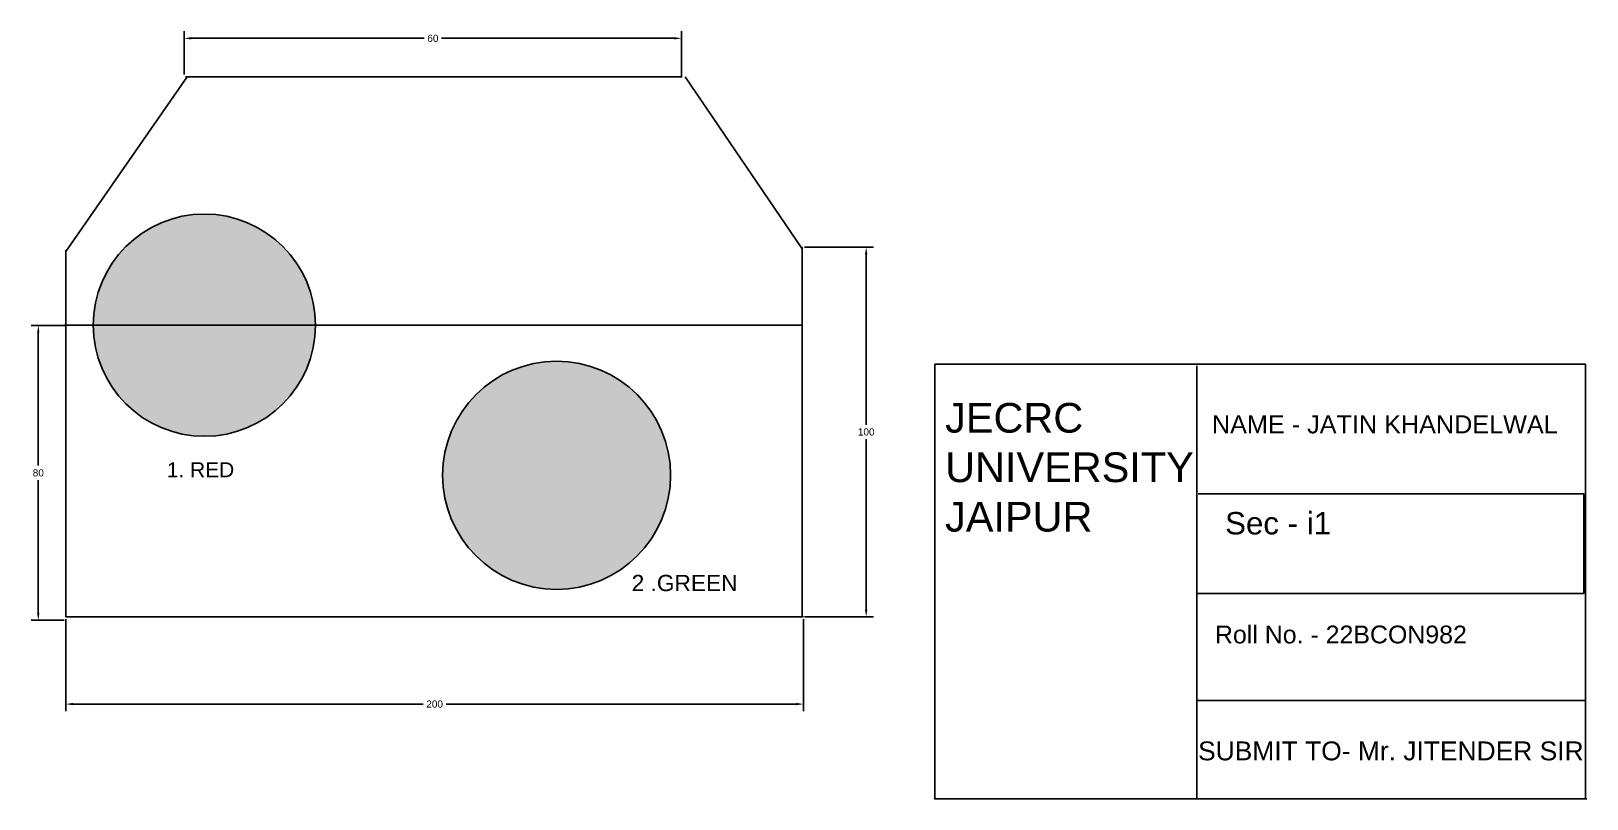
# Model space of a CAD drawing. Header units: millimetres. Extents: x -392030 to 4818, y -354378 to 2178.
# Drawn here: x 1690 to 4818, y 635 to 2178 of the extents above; entities outside this region: 1.
import ezdxf

# ---------------------------------------------------------------- set-up
doc = ezdxf.new("R2010")
doc.units = ezdxf.units.MM
doc.styles.get("Standard").update_dxf_attribs({"font": 'arial.ttf'})
doc.dimstyles.get("Standard").update_dxf_attribs({"dimscale": 80, "dimtxt": 0.18, "dimasz": 0.18, "dimexe": 0.18, "dimexo": 0.0625, "dimgap": 0.09, "dimtad": 0, "dimtih": 1, "dimtoh": 1, "dimdec": 4, "dimzin": 0, "dimdsep": 46, "dimtxsty": 'Standard', "dimcen": 0.09, "dimadec": 3, "dimazin": 0, "dimtfac": 1, "dimtdec": 4, "dimtofl": 0, "dimtmove": 0, "dimatfit": 3, "dimfxl": 1, "dimtolj": 1, "dimtzin": 0, "dimarcsym": 0})

# ---------------------------------------------------------------- blocks, each defined once
blk = doc.blocks.new('*D1')
at = {"color": 0, "lineweight": -2, "transparency": 16777216}
for p, q in [((1760.1, 996.3), (1760.1, 811.4)), ((3243.1, 996.3), (3243.1, 811.4)), ((1774.5, 825.8), (2478.4, 825.8)), ((3228.7, 825.8), (2524.8, 825.8))]:
    blk.add_line(p, q, dxfattribs=at)
at = {"color": 0, "transparency": 16777216}
for points in [[(1774.5, 828.2), (1774.5, 823.4), (1760.1, 825.8)], [(3228.7, 828.2), (3228.7, 823.4), (3243.1, 825.8)]]:
    blk.add_solid(points, dxfattribs=at)
at = {"layer": 'Defpoints', "color": 0, "transparency": 16777216}
for p in [(1760.1, 1001.3), (3243.1, 1001.3), (1760.1, 825.8)]:
    blk.add_point(p, dxfattribs=at)
at = {"color": 0, "transparency": 16777216, "insert": (2501.6, 825.8), "char_height": 14.4, "attachment_point": 5}
blk.add_mtext('\\A1;200', dxfattribs=at)
blk = doc.blocks.new('*D2')
at = {"color": 0, "lineweight": -2, "transparency": 16777216}
for p, q in [((3245.2, 1743.8), (3383.6, 1743.8)), ((3369.2, 1729.4), (3369.2, 1387.1)), ((3369.2, 1015.7), (3369.2, 1358)), ((3245.2, 1001.3), (3383.6, 1001.3))]:
    blk.add_line(p, q, dxfattribs=at)
at = {"color": 0, "transparency": 16777216}
for points in [[(3366.8, 1729.4), (3371.6, 1729.4), (3369.2, 1743.8)], [(3366.8, 1015.7), (3371.6, 1015.7), (3369.2, 1001.3)]]:
    blk.add_solid(points, dxfattribs=at)
at = {"layer": 'Defpoints', "color": 0, "transparency": 16777216}
for p in [(3240.2, 1743.8), (3240.2, 1001.3), (3369.2, 1001.3)]:
    blk.add_point(p, dxfattribs=at)
at = {"color": 0, "transparency": 16777216, "insert": (3369.2, 1372.5), "char_height": 14.4, "attachment_point": 5}
blk.add_mtext('\\A1;100', dxfattribs=at)
blk = doc.blocks.new('*D3')
at = {"color": 0, "lineweight": -2, "transparency": 16777216}
for p, q in [((1998.1, 2090.9), (1998.1, 2178)), ((2012.5, 2163.6), (2480.5, 2163.6)), ((2983.6, 2163.6), (2515.6, 2163.6)), ((2998, 2087.9), (2998, 2178))]:
    blk.add_line(p, q, dxfattribs=at)
at = {"color": 0, "transparency": 16777216}
for points in [[(2012.5, 2166), (2012.5, 2161.2), (1998.1, 2163.6)], [(2983.6, 2166), (2983.6, 2161.2), (2998, 2163.6)]]:
    blk.add_solid(points, dxfattribs=at)
at = {"layer": 'Defpoints', "color": 0, "transparency": 16777216}
for p in [(2998, 2163.6), (1998.1, 2085.9), (2998, 2082.9)]:
    blk.add_point(p, dxfattribs=at)
at = {"color": 0, "transparency": 16777216, "insert": (2498.1, 2163.6), "char_height": 14.4, "attachment_point": 5}
blk.add_mtext('\\A1;60', dxfattribs=at)
blk = doc.blocks.new('*D4')
at = {"color": 0, "lineweight": -2, "transparency": 16777216}
for p, q in [((1759.6, 1586.4), (1690.4, 1586.4)), ((1704.8, 1572), (1704.8, 1304.9)), ((1704.8, 1008.6), (1704.8, 1275.7)), ((1756.7, 994.2), (1690.4, 994.2))]:
    blk.add_line(p, q, dxfattribs=at)
at = {"color": 0, "transparency": 16777216}
for points in [[(1702.4, 1572), (1707.2, 1572), (1704.8, 1586.4)], [(1702.4, 1008.6), (1707.2, 1008.6), (1704.8, 994.2)]]:
    blk.add_solid(points, dxfattribs=at)
at = {"layer": 'Defpoints', "color": 0, "transparency": 16777216}
for p in [(1704.8, 1586.4), (1764.6, 1586.4), (1761.7, 994.2)]:
    blk.add_point(p, dxfattribs=at)
at = {"color": 0, "transparency": 16777216, "insert": (1704.8, 1290.3), "char_height": 14.4, "attachment_point": 5}
blk.add_mtext('\\A1;80', dxfattribs=at)

msp = doc.modelspace()

# ---------------------------------------------------------------- hatches: boundary and pattern name
h = msp.add_hatch(color=1)
h.dxf.hatch_style = 1
h.paths.add_polyline_path([(1815.35798, 1587.14677), (1957.18413, 1587.14677), (2262.03442, 1587.14677, 1)])
h.paths.add_polyline_path([(2262.03442, 1587.14677), (1957.18413, 1587.14677), (1815.35798, 1587.14677, 1)])
h = msp.add_hatch(color=3)
h.dxf.hatch_style = 1
h.paths.add_polyline_path([(2517.63631, 1285.52062, 1), (2976.02306, 1285.52062, 1)])

# ---------------------------------------------------------------- linework, layer by layer
for p, q in [((1760.0863, 1735.05959), (2003.86997, 2085.99002)), ((2000.96777, 2085.99002), (2060.96777, 2085.99002)), ((2060.96777, 2085.99002), (2999.31989, 2085.99002)), ((3240.20137, 1740.86009), (3005.12426, 2085.99002)), ((1760.0863, 1101.29597), (1760.0863, 1737.95984)), ((3240.20137, 1743.76034), (3240.20137, 1001.29597)), ((1757.18413, 1587.14677), (1957.18413, 1587.14677)), ((1957.18413, 1587.14677), (3240.20137, 1587.14677)), ((1760.0863, 1001.29597), (1760.0863, 1101.29597)), ((3240.20137, 1001.29597), (3040.20137, 1001.29597))]:
    msp.add_line(p, q)
at = {"color": 7}
for p, q in [((4033.75719, 1505.64499), (4033.75719, 635.28449)), ((4036.75074, 1248.42505), (4812.07988, 1248.42505)), ((4812.07988, 1248.42505), (4812.07988, 1048.03277)), ((4812.07988, 1048.03277), (4033.75719, 1048.03277)), ((4033.75719, 1048.03277), (4033.75719, 832.68585)), ((4033.75719, 832.68585), (4815.07343, 832.68585)), ((4033.75719, 635.28449), (4818.06697, 635.28449)), ((-392030.30995, -354378.36138), (-392030.30995, -354378.36138))]:
    msp.add_line(p, q, dxfattribs=at)
at = {"color": 5}
msp.add_line((3243.10356, 1001.29597), (1760.0863, 1001.29597), dxfattribs=at)
at = {"color": 7}
msp.add_lwpolyline([(3506.89262, 1508.63592), (4815.07343, 1508.63592), (4815.07343, 635.28449), (3506.89262, 635.28449)], close=True, dxfattribs=at)
for centre, radius in [((2038.6962, 1587.14677), 223.33822), ((2746.82968, 1285.52062), 229.19337)]:
    msp.add_circle(centre, radius)

# ---------------------------------------------------------------- texts
at = {"color": 7, "attachment_point": 1}
for s, width, gutter_width, insert, char_height in [('JECRC\\PUNIVERSITY \\PJAIPUR', 6070.0376078, 298.19209, (3527.84746, 1430.87175), 59.638419), ('NAME - JATIN KHANDELWAL', 8903.0508461, 181.34629, (4064.23268, 1406.03822), 36.2692571), ('1. RED', 1466.6712058, 150.40705, (1963.23935, 1311.62287), 30.08141), ('Sec - i1', 7831.223354, 180.66529, (4090.74484, 1211.70813), 45), ('2 .GREEN', 2159.084349, 163.14714, (2897.74337, 1085.40326), 32.629429), ('Roll No. - 22BCON982', 7166.9195439, 179.20071, (4070.35994, 983.54176), 35.8401426), ('SUBMIT TO- Mr. JITENDER SIR', 8004.6605807, 189.91267, (4036.39469, 750.70463), 37.9825336)]:
    msp.add_mtext_dynamic_manual_height_columns(s, width=width, gutter_width=gutter_width, heights=[0], dxfattribs=dict(at, insert=insert, char_height=char_height))

# ---------------------------------------------------------------- dimensions: what is measured, and where the dimension line sits
at = {"color": 7}
for base, p1, p2, text, picture, middle in [((2997.98933, 2163.6495), (1998.14405, 2085.88533), (2997.98933, 2082.8944), '60', '*D3', (2498.06669, 2163.6495)), ((1760.0863, 825.83076), (3243.10356, 1001.29597), (1760.0863, 1001.29597), '200', '*D1', (2501.59493, 825.83076))]:
    dim = msp.add_linear_dim(base=base, p1=p1, p2=p2, text=text, dimstyle='Standard', dxfattribs=at)
    dim.commit()
    dim.dimension.update_dxf_attribs({"geometry": picture, "text_midpoint": middle, "dimtype": 160})
dim = msp.add_linear_dim(base=(3369.18938, 1001.29597), p1=(3240.20137, 1743.76034), p2=(3240.20137, 1001.29597), angle=90, text='100', dimstyle='Standard', dxfattribs=at)
dim.commit()
dim.dimension.update_dxf_attribs({"geometry": '*D2', "text_midpoint": (3369.18938, 1372.52816), "dimtype": 160})
dim = msp.add_linear_dim(base=(1704.77626, 1586.40009), p1=(1761.65369, 994.19604), p2=(1764.64724, 1586.40009), angle=90, text='80', dimstyle='Standard', dxfattribs=at)
dim.commit()
dim.dimension.update_dxf_attribs({"geometry": '*D4', "text_midpoint": (1704.77626, 1290.29806)})

doc.saveas('drawing.dxf')
